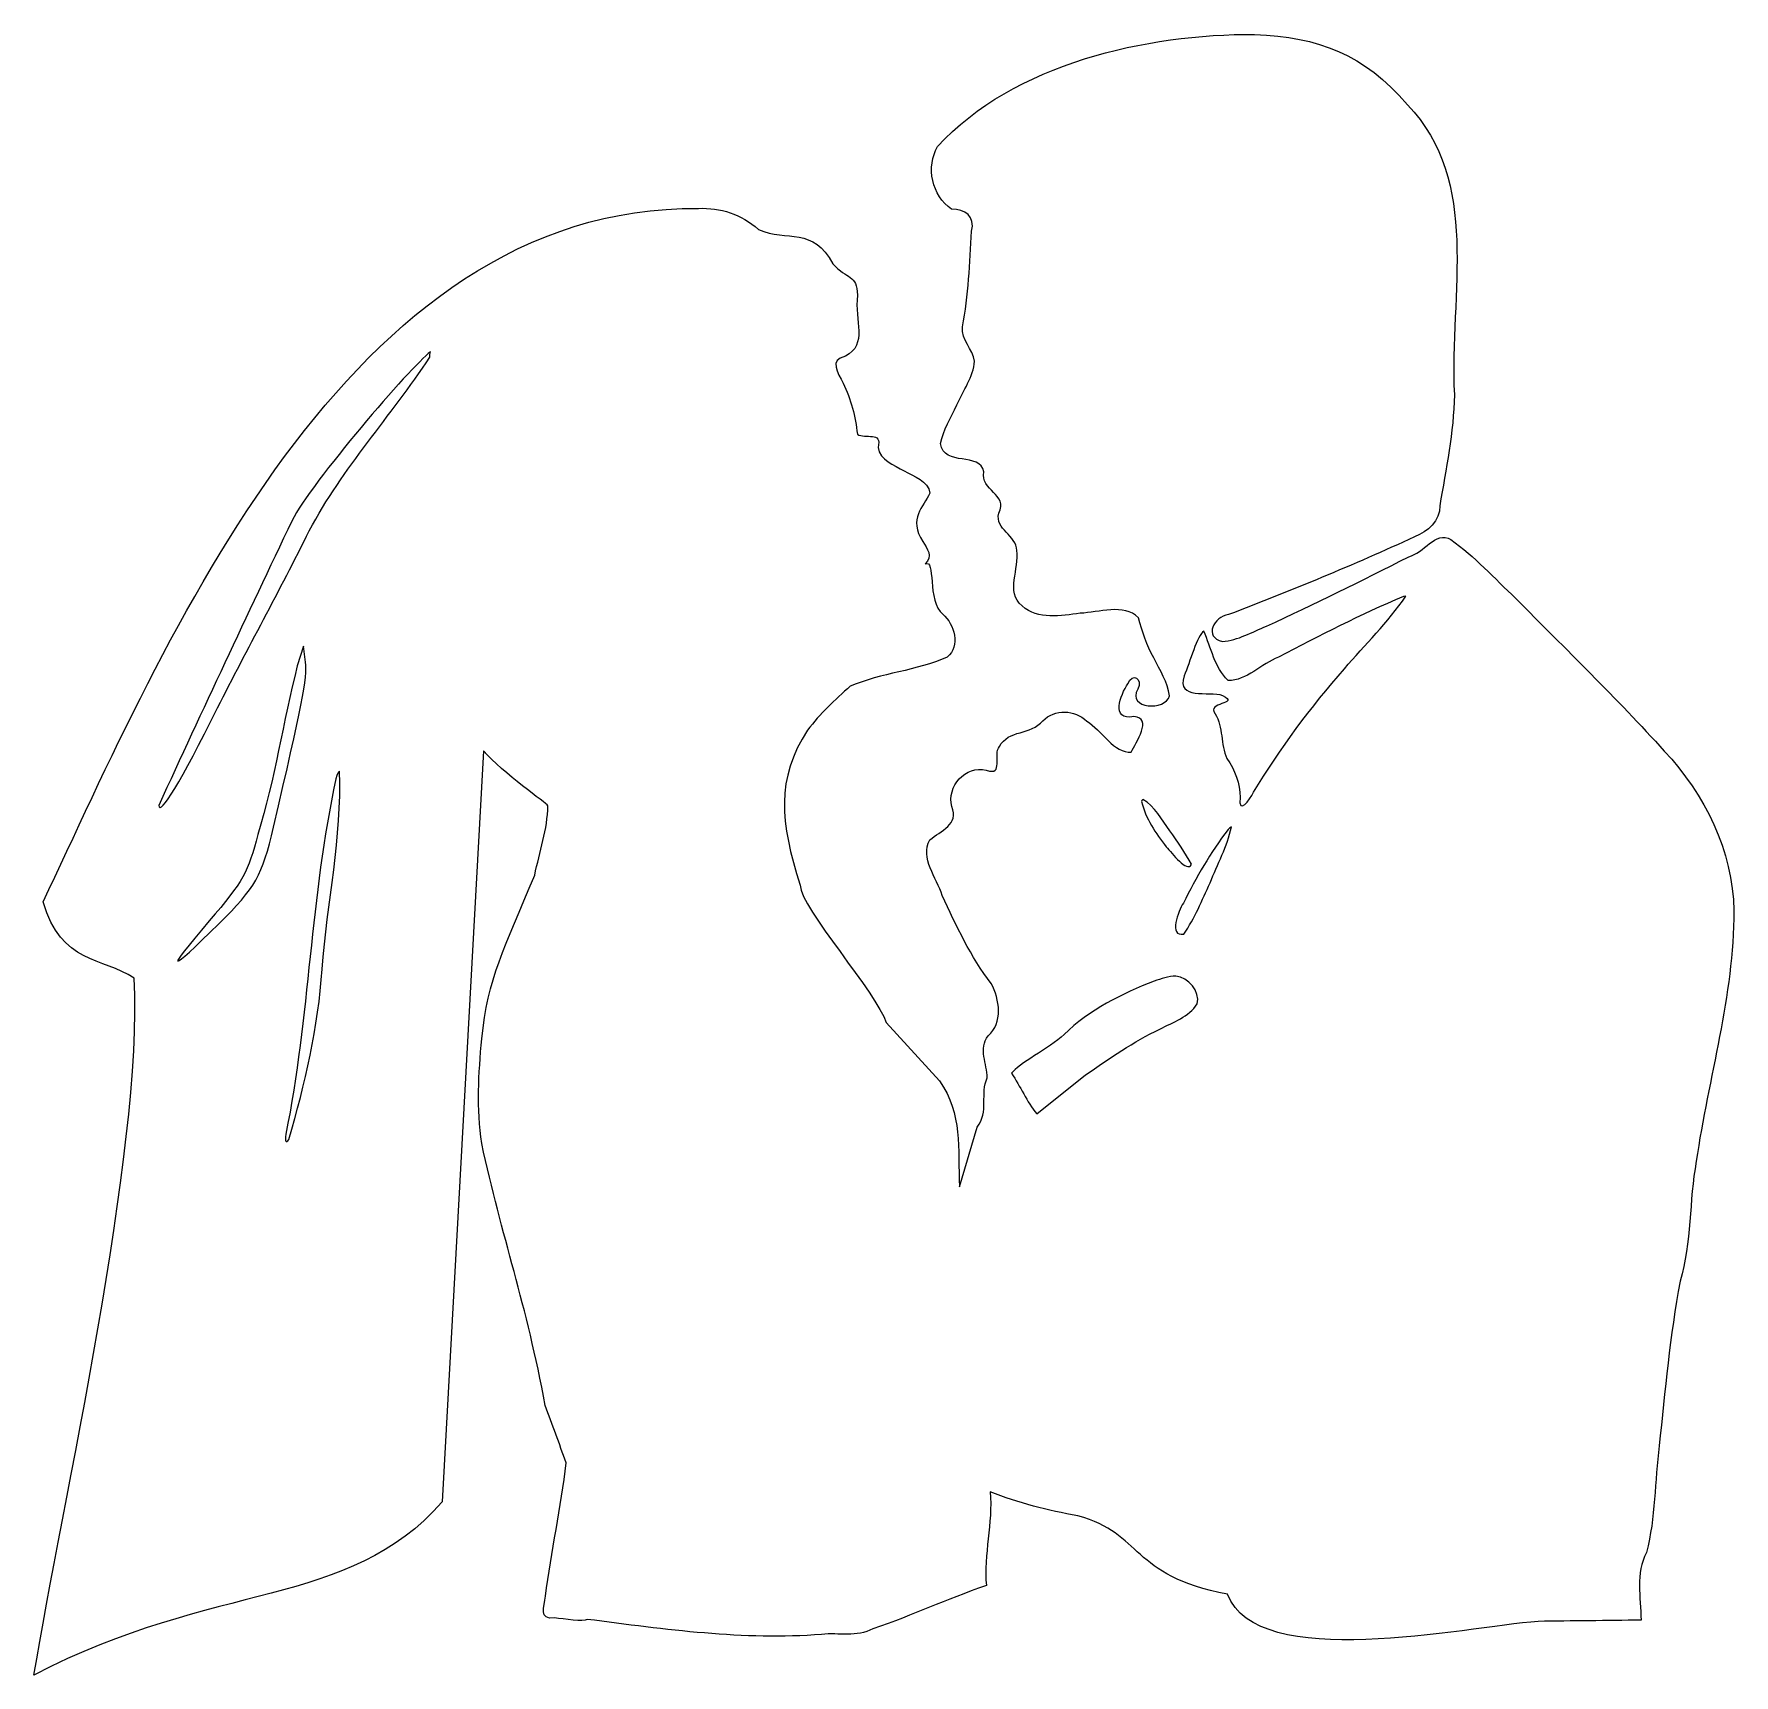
# Model space of a CAD drawing. Header units: centimetres. Extents: x -11.49 to -3.74, y -1.62 to 5.85.
import ezdxf

# ---------------------------------------------------------------- set-up
doc = ezdxf.new("R2010")
doc.units = ezdxf.units.CM
doc.header["$MEASUREMENT"] = 0
doc.layers.add('Layer 1', color=7, linetype='Continuous')

msp = doc.modelspace()

# ---------------------------------------------------------------- linework, layer by layer
at = {"layer": 'Layer 1'}
for points, knots in [([(-7.36898, 5.34081), (-7.42272, 5.24986), (-7.39561, 5.11392), (-7.30532, 5.05556), (-7.30532, 5.05556), (-7.24411, 5.05615), (-7.19696, 5.02208), (-7.21437, 4.95468), (-7.21437, 4.95468), (-7.22103, 4.80899), (-7.22932, 4.66254), (-7.25571, 4.51895), (-7.25571, 4.51895), (-7.26094, 4.45989), (-7.20983, 4.41764), (-7.20031, 4.36351), (-7.20031, 4.36351), (-7.20621, 4.29053), (-7.25201, 4.22882), (-7.28134, 4.16341), (-7.28134, 4.16341), (-7.30862, 4.1061), (-7.34297, 4.04969), (-7.35575, 3.9873), (-7.35575, 3.9873), (-7.33927, 3.88025), (-7.17519, 3.95059), (-7.15814, 3.85832), (-7.15814, 3.85832), (-7.17763, 3.77374), (-7.04493, 3.75722), (-7.09034, 3.67063), (-7.09034, 3.67063), (-7.10863, 3.59524), (-7.00894, 3.56997), (-7.00849, 3.5003), (-7.00849, 3.5003), (-6.99424, 3.41745), (-7.06089, 3.31213), (-6.98451, 3.24812), (-6.98451, 3.24812), (-6.91034, 3.18253), (-6.80781, 3.20322), (-6.7191, 3.21422), (-6.7191, 3.21422), (-6.63358, 3.21867), (-6.52274, 3.2597), (-6.45369, 3.19438), (-6.45369, 3.19438), (-6.43754, 3.13119), (-6.41714, 3.0682), (-6.38341, 3.01082), (-6.38341, 3.01082), (-6.35621, 2.9553), (-6.32084, 2.89985), (-6.3123, 2.83802), (-6.3123, 2.83802), (-6.32949, 2.76922), (-6.50774, 2.77706), (-6.457, 2.86944), (-6.457, 2.86944), (-6.43214, 2.91575), (-6.48239, 2.94586), (-6.50165, 2.89341), (-6.50165, 2.89341), (-6.53672, 2.84359), (-6.58258, 2.72418), (-6.47519, 2.74376), (-6.47519, 2.74376), (-6.38669, 2.73897), (-6.46656, 2.62537), (-6.48676, 2.5817), (-6.48676, 2.5817), (-6.5642, 2.57484), (-6.6223, 2.68207), (-6.68934, 2.72309), (-6.68934, 2.72309), (-6.74556, 2.7768), (-6.83368, 2.77794), (-6.89025, 2.72474), (-6.89025, 2.72474), (-6.94273, 2.65941), (-7.04745, 2.68425), (-7.08704, 2.60816), (-7.08704, 2.60816), (-7.11907, 2.56957), (-7.06371, 2.47208), (-7.1474, 2.49902), (-7.1474, 2.49902), (-7.2413, 2.52397), (-7.32821, 2.42397), (-7.30449, 2.33366), (-7.30449, 2.33366), (-7.26909, 2.25279), (-7.35567, 2.22326), (-7.40371, 2.18235), (-7.40371, 2.18235), (-7.45164, 2.09924), (-7.37142, 2.00899), (-7.34831, 1.92851), (-7.34831, 1.92851), (-7.28339, 1.7902), (-7.21836, 1.64933), (-7.12507, 1.5275), (-7.12507, 1.5275), (-7.08588, 1.45581), (-7.07044, 1.34922), (-7.1383, 1.28938), (-7.1383, 1.28938), (-7.1844, 1.23055), (-7.14248, 1.16323), (-7.14325, 1.09749), (-7.14325, 1.09749), (-7.1756, 1.02713), (-7.13473, 0.94347), (-7.18823, 0.87356), (-7.18823, 0.87356), (-7.18823, 0.87356), (-7.26894, 0.60229), (-7.26894, 0.60229), (-7.26894, 0.60229), (-7.27888, 0.77896), (-7.25264, 0.9289), (-7.36072, 1.08515), (-7.36072, 1.08515), (-7.36072, 1.08515), (-7.60297, 1.34974), (-7.60297, 1.34974), (-7.60297, 1.34974), (-7.64438, 1.47978), (-7.99211, 1.87325), (-7.99572, 1.97564), (-7.99572, 1.97564), (-8.0862, 2.26332), (-8.10672, 2.45989), (-7.96099, 2.68175), (-7.96099, 2.68175), (-7.90528, 2.75628), (-7.83615, 2.82125), (-7.76669, 2.88184), (-7.76669, 2.88184), (-7.62486, 2.94299), (-7.4662, 2.95213), (-7.32516, 3.01496), (-7.32516, 3.01496), (-7.26304, 3.06432), (-7.29263, 3.16485), (-7.34501, 3.21009), (-7.34501, 3.21009), (-7.42033, 3.26938), (-7.37442, 3.46717), (-7.42603, 3.43912), (-7.42603, 3.43912), (-7.38889, 3.4728), (-7.41586, 3.50955), (-7.43623, 3.54101), (-7.43623, 3.54101), (-7.50438, 3.64627), (-7.43208, 3.69845), (-7.40454, 3.76158), (-7.40454, 3.76158), (-7.40943, 3.81983), (-7.47906, 3.83681), (-7.52195, 3.86328), (-7.52195, 3.86328), (-7.56655, 3.88932), (-7.63189, 3.91224), (-7.64018, 3.96911), (-7.64018, 3.96911), (-7.62019, 4.04745), (-7.69846, 4.00537), (-7.73444, 4.0303), (-7.73444, 4.0303), (-7.74332, 4.10975), (-7.76244, 4.18999), (-7.79976, 4.26263), (-7.79976, 4.26263), (-7.82165, 4.31116), (-7.86637, 4.36778), (-7.78901, 4.385), (-7.78901, 4.385), (-7.68533, 4.44045), (-7.74931, 4.54501), (-7.73397, 4.66282), (-7.73397, 4.66282), (-7.73653, 4.7597), (-7.78113, 4.73539), (-7.84642, 4.8059), (-7.84642, 4.8059), (-7.9345, 4.97854), (-8.05501, 4.90444), (-8.18506, 4.96317), (-8.18506, 4.96317), (-8.26337, 5.03209), (-8.35903, 5.06306), (-8.45795, 5.05899), (-8.45795, 5.05899), (-10.06447, 5.07368), (-10.88466, 3.08204), (-11.44357, 1.89957), (-11.44357, 1.89957), (-11.3613, 1.61554), (-11.1736, 1.64784), (-11.0285, 1.55231), (-11.0285, 1.55231), (-10.98697, 0.76317), (-11.36023, -0.86071), (-11.48535, -1.62232), (-11.48535, -1.62232), (-10.65781, -1.19077), (-10.05224, -1.32392), (-9.62657, -0.83327), (-9.62657, -0.83327), (-9.62657, -0.83327), (-9.43769, 2.58749), (-9.43769, 2.58749), (-9.43769, 2.58749), (-9.34994, 2.48629), (-9.14975, 2.34918), (-9.14417, 2.33779), (-9.14417, 2.33779), (-9.14587, 2.23027), (-9.18222, 2.12641), (-9.20453, 2.02194), (-9.20453, 2.02194), (-9.34198, 1.68754), (-9.41952, 1.55123), (-9.44514, 1.27615), (-9.44514, 1.27615), (-9.46075, 1.11696), (-9.46904, 0.95854), (-9.44596, 0.79907), (-9.44596, 0.79907), (-9.3549, 0.3779), (-9.24007, 0.06212), (-9.15657, -0.39486), (-9.15657, -0.39486), (-9.12457, -0.48181), (-9.09267, -0.56836), (-9.06066, -0.65531), (-9.06066, -0.65531), (-9.08417, -0.86023), (-9.12996, -1.05889), (-9.15492, -1.26302), (-9.15492, -1.26302), (-9.16202, -1.31173), (-9.18736, -1.37267), (-9.11358, -1.36224), (-9.11358, -1.36224), (-9.0699, -1.367), (-8.9817, -1.38231), (-8.96558, -1.36886), (-8.96558, -1.36886), (-8.61006, -1.4153), (-8.24991, -1.46515), (-7.89732, -1.43748), (-7.89732, -1.43748), (-7.8183, -1.42817), (-7.73756, -1.45268), (-7.66416, -1.41185), (-7.66416, -1.41185), (-7.47182, -1.34637), (-7.33891, -1.28055), (-7.14657, -1.21507), (-7.14657, -1.21507), (-7.1609, -1.07258), (-7.1157, -0.93009), (-7.13003, -0.7876), (-7.13003, -0.7876), (-7.0017, -0.83956), (-6.86576, -0.87252), (-6.72985, -0.89757), (-6.72985, -0.89757), (-6.43023, -0.97789), (-6.49723, -1.16761), (-6.04772, -1.25476), (-6.04772, -1.25476), (-5.91521, -1.61106), (-4.97179, -1.40595), (-4.63385, -1.37795), (-4.63385, -1.37795), (-4.47733, -1.37597), (-4.32074, -1.37447), (-4.16422, -1.37216), (-4.16422, -1.37216), (-4.16662, -1.26946), (-4.18991, -1.15904), (-4.13941, -1.06376), (-4.13941, -1.06376), (-4.09845, -0.90525), (-4.1026, -0.73927), (-4.08154, -0.57759), (-4.08154, -0.57759), (-4.05554, -0.32727), (-4.03216, -0.07608), (-3.98645, 0.17151), (-3.98645, 0.17151), (-3.9345, 0.34933), (-3.94561, 0.53678), (-3.91286, 0.71804), (-3.91286, 0.71804), (-3.85805, 1.09893), (-3.74101, 1.47238), (-3.74171, 1.85989), (-3.74171, 1.85989), (-3.74599, 2.13186), (-3.87511, 2.39043), (-4.05838, 2.58666), (-4.05838, 2.58666), (-4.27557, 2.8267), (-4.50814, 3.0518), (-4.73555, 3.28202), (-4.73555, 3.28202), (-4.83182, 3.37331), (-4.9227, 3.47315), (-5.03073, 3.55074), (-5.03073, 3.55074), (-5.10178, 3.59138), (-5.15443, 3.48701), (-5.22255, 3.47219), (-5.22255, 3.47219), (-5.43632, 3.36224), (-5.6527, 3.25668), (-5.87078, 3.15552), (-5.87078, 3.15552), (-5.93641, 3.12951), (-6.00015, 3.09076), (-6.0717, 3.08606), (-6.0717, 3.08606), (-6.15755, 3.10555), (-6.11036, 3.20038), (-6.04359, 3.20843), (-6.04359, 3.20843), (-5.75725, 3.31709), (-5.47453, 3.43478), (-5.19609, 3.56231), (-5.19609, 3.56231), (-5.13663, 3.58747), (-5.07878, 3.63399), (-5.08116, 3.70453), (-5.08116, 3.70453), (-5.0534, 3.87169), (-5.01735, 4.03866), (-5.01502, 4.20889), (-5.01502, 4.20889), (-5.03766, 4.67824), (-4.89271, 5.17772), (-5.22834, 5.53098), (-5.22834, 5.53098), (-5.42939, 5.76299), (-5.63211, 5.83904), (-5.92535, 5.85179), (-5.92535, 5.85179), (-6.41463, 5.85332), (-7.02153, 5.72142), (-7.36898, 5.34081)], [0, 0, 0, 0, 0.0111111, 0.0111111, 0.0111111, 0.0111111, 0.0222222, 0.0222222, 0.0222222, 0.0222222, 0.0333333, 0.0333333, 0.0333333, 0.0333333, 0.0444444, 0.0444444, 0.0444444, 0.0444444, 0.0555556, 0.0555556, 0.0555556, 0.0555556, 0.0666667, 0.0666667, 0.0666667, 0.0666667, 0.0777778, 0.0777778, 0.0777778, 0.0777778, 0.0888889, 0.0888889, 0.0888889, 0.0888889, 0.1, 0.1, 0.1, 0.1, 0.1111111, 0.1111111, 0.1111111, 0.1111111, 0.1222222, 0.1222222, 0.1222222, 0.1222222, 0.1333333, 0.1333333, 0.1333333, 0.1333333, 0.1444444, 0.1444444, 0.1444444, 0.1444444, 0.1555556, 0.1555556, 0.1555556, 0.1555556, 0.1666667, 0.1666667, 0.1666667, 0.1666667, 0.1777778, 0.1777778, 0.1777778, 0.1777778, 0.1888889, 0.1888889, 0.1888889, 0.1888889, 0.2, 0.2, 0.2, 0.2, 0.2111111, 0.2111111, 0.2111111, 0.2111111, 0.2222222, 0.2222222, 0.2222222, 0.2222222, 0.2333333, 0.2333333, 0.2333333, 0.2333333, 0.2444444, 0.2444444, 0.2444444, 0.2444444, 0.2555556, 0.2555556, 0.2555556, 0.2555556, 0.2666667, 0.2666667, 0.2666667, 0.2666667, 0.2777778, 0.2777778, 0.2777778, 0.2777778, 0.2888889, 0.2888889, 0.2888889, 0.2888889, 0.3, 0.3, 0.3, 0.3, 0.3111111, 0.3111111, 0.3111111, 0.3111111, 0.3222222, 0.3222222, 0.3222222, 0.3222222, 0.3333333, 0.3333333, 0.3333333, 0.3333333, 0.3444444, 0.3444444, 0.3444444, 0.3444444, 0.3555556, 0.3555556, 0.3555556, 0.3555556, 0.3666667, 0.3666667, 0.3666667, 0.3666667, 0.3777778, 0.3777778, 0.3777778, 0.3777778, 0.3888889, 0.3888889, 0.3888889, 0.3888889, 0.4, 0.4, 0.4, 0.4, 0.4111111, 0.4111111, 0.4111111, 0.4111111, 0.4222222, 0.4222222, 0.4222222, 0.4222222, 0.4333333, 0.4333333, 0.4333333, 0.4333333, 0.4444444, 0.4444444, 0.4444444, 0.4444444, 0.4555556, 0.4555556, 0.4555556, 0.4555556, 0.4666667, 0.4666667, 0.4666667, 0.4666667, 0.4777778, 0.4777778, 0.4777778, 0.4777778, 0.4888889, 0.4888889, 0.4888889, 0.4888889, 0.5, 0.5, 0.5, 0.5, 0.5111111, 0.5111111, 0.5111111, 0.5111111, 0.5222222, 0.5222222, 0.5222222, 0.5222222, 0.5333333, 0.5333333, 0.5333333, 0.5333333, 0.5444444, 0.5444444, 0.5444444, 0.5444444, 0.5555556, 0.5555556, 0.5555556, 0.5555556, 0.5666667, 0.5666667, 0.5666667, 0.5666667, 0.5777778, 0.5777778, 0.5777778, 0.5777778, 0.5888889, 0.5888889, 0.5888889, 0.5888889, 0.6, 0.6, 0.6, 0.6, 0.6111111, 0.6111111, 0.6111111, 0.6111111, 0.6222222, 0.6222222, 0.6222222, 0.6222222, 0.6333333, 0.6333333, 0.6333333, 0.6333333, 0.6444444, 0.6444444, 0.6444444, 0.6444444, 0.6555556, 0.6555556, 0.6555556, 0.6555556, 0.6666667, 0.6666667, 0.6666667, 0.6666667, 0.6777778, 0.6777778, 0.6777778, 0.6777778, 0.6888889, 0.6888889, 0.6888889, 0.6888889, 0.7, 0.7, 0.7, 0.7, 0.7111111, 0.7111111, 0.7111111, 0.7111111, 0.7222222, 0.7222222, 0.7222222, 0.7222222, 0.7333333, 0.7333333, 0.7333333, 0.7333333, 0.7444444, 0.7444444, 0.7444444, 0.7444444, 0.7555556, 0.7555556, 0.7555556, 0.7555556, 0.7666667, 0.7666667, 0.7666667, 0.7666667, 0.7777778, 0.7777778, 0.7777778, 0.7777778, 0.7888889, 0.7888889, 0.7888889, 0.7888889, 0.8, 0.8, 0.8, 0.8, 0.8111111, 0.8111111, 0.8111111, 0.8111111, 0.8222222, 0.8222222, 0.8222222, 0.8222222, 0.8333333, 0.8333333, 0.8333333, 0.8333333, 0.8444444, 0.8444444, 0.8444444, 0.8444444, 0.8555556, 0.8555556, 0.8555556, 0.8555556, 0.8666667, 0.8666667, 0.8666667, 0.8666667, 0.8777778, 0.8777778, 0.8777778, 0.8777778, 0.8888889, 0.8888889, 0.8888889, 0.8888889, 0.9, 0.9, 0.9, 0.9, 0.9111111, 0.9111111, 0.9111111, 0.9111111, 0.9222222, 0.9222222, 0.9222222, 0.9222222, 0.9333333, 0.9333333, 0.9333333, 0.9333333, 0.9444444, 0.9444444, 0.9444444, 0.9444444, 0.9555556, 0.9555556, 0.9555556, 0.9555556, 0.9666667, 0.9666667, 0.9666667, 0.9666667, 0.9777778, 0.9777778, 0.9777778, 0.9777778, 1, 1, 1, 1]), ([(-9.67978, 4.40536), (-9.68114, 4.39687), (-9.68215, 4.38877), (-9.68226, 4.38055), (-9.68226, 4.38055), (-9.85995, 4.11086), (-10.07906, 3.8776), (-10.23144, 3.59043), (-10.23144, 3.59043), (-10.36529, 3.31845), (-10.51293, 3.0543), (-10.64899, 2.78345), (-10.64899, 2.78345), (-10.8171, 2.44688), (-10.91136, 2.29068), (-10.91688, 2.33862), (-10.91688, 2.33862), (-10.71868, 2.77288), (-10.51485, 3.20536), (-10.30999, 3.63673), (-10.30999, 3.63673), (-10.2242, 3.80886), (-9.767, 4.33968), (-9.67978, 4.40536)], [0, 0, 0, 0, 0.1428571, 0.1428571, 0.1428571, 0.1428571, 0.2857143, 0.2857143, 0.2857143, 0.2857143, 0.4285714, 0.4285714, 0.4285714, 0.4285714, 0.5714286, 0.5714286, 0.5714286, 0.5714286, 0.7142857, 0.7142857, 0.7142857, 0.7142857, 1, 1, 1, 1]), ([(-5.23578, 3.29194), (-5.31754, 3.17264), (-5.42292, 3.07166), (-5.51607, 2.96121), (-5.51607, 2.96121), (-5.67036, 2.7866), (-5.80773, 2.597), (-5.93031, 2.39897), (-5.93031, 2.39897), (-5.94585, 2.36442), (-6.0007, 2.29263), (-5.99067, 2.375), (-5.99067, 2.375), (-5.98979, 2.43938), (-6.01514, 2.50055), (-6.05103, 2.55276), (-6.05103, 2.55276), (-6.08201, 2.61773), (-6.06562, 2.6944), (-6.10477, 2.75699), (-6.10477, 2.75699), (-6.1498, 2.81201), (-5.98799, 2.7963), (-6.07087, 2.8405), (-6.07087, 2.8405), (-6.13207, 2.86097), (-6.28399, 2.81826), (-6.24533, 2.92897), (-6.24533, 2.92897), (-6.22039, 2.99084), (-6.18574, 3.11585), (-6.15603, 3.13319), (-6.15603, 3.13319), (-6.12306, 3.0573), (-6.10683, 2.96747), (-6.04607, 2.9083), (-6.04607, 2.9083), (-5.96284, 2.90646), (-5.89295, 2.98373), (-5.81621, 3.01496), (-5.81621, 3.01496), (-5.62893, 3.11145), (-5.44221, 3.20987), (-5.24736, 3.29029), (-5.24736, 3.29029), (-5.24736, 3.29029), (-5.23578, 3.29194), (-5.23578, 3.29194)], [0, 0, 0, 0, 0.0769231, 0.0769231, 0.0769231, 0.0769231, 0.1538462, 0.1538462, 0.1538462, 0.1538462, 0.2307692, 0.2307692, 0.2307692, 0.2307692, 0.3076923, 0.3076923, 0.3076923, 0.3076923, 0.3846154, 0.3846154, 0.3846154, 0.3846154, 0.4615385, 0.4615385, 0.4615385, 0.4615385, 0.5384615, 0.5384615, 0.5384615, 0.5384615, 0.6153846, 0.6153846, 0.6153846, 0.6153846, 0.6923077, 0.6923077, 0.6923077, 0.6923077, 0.7692308, 0.7692308, 0.7692308, 0.7692308, 0.8461538, 0.8461538, 0.8461538, 0.8461538, 1, 1, 1, 1]), ([(-10.2579, 3.06457), (-10.2579, 3.06457), (-10.24798, 2.99098), (-10.24798, 2.99098), (-10.24798, 2.99098), (-10.23893, 2.92719), (-10.26695, 2.78405), (-10.39433, 2.24022), (-10.39433, 2.24022), (-10.44649, 2.01751), (-10.47493, 1.96677), (-10.6432, 1.80035), (-10.6432, 1.80035), (-10.87693, 1.5692), (-10.89136, 1.57328), (-10.68702, 1.81276), (-10.68702, 1.81276), (-10.53257, 1.99378), (-10.50849, 2.03557), (-10.46626, 2.20715), (-10.46626, 2.20715), (-10.38781, 2.45864), (-10.35017, 2.71985), (-10.28601, 2.97444), (-10.28601, 2.97444), (-10.28601, 2.97444), (-10.2579, 3.06457), (-10.2579, 3.06457)], [0, 0, 0, 0, 0.125, 0.125, 0.125, 0.125, 0.25, 0.25, 0.25, 0.25, 0.375, 0.375, 0.375, 0.375, 0.5, 0.5, 0.5, 0.5, 0.625, 0.625, 0.625, 0.625, 0.75, 0.75, 0.75, 0.75, 1, 1, 1, 1]), ([(-10.09419, 2.49571), (-10.08068, 2.19621), (-10.15085, 1.89394), (-10.17274, 1.59365), (-10.17274, 1.59365), (-10.19037, 1.3302), (-10.25011, 1.06994), (-10.32488, 0.81726), (-10.32488, 0.81726), (-10.33871, 0.79938), (-10.34349, 0.80803), (-10.3381, 0.84124), (-10.3381, 0.84124), (-10.23024, 1.37593), (-10.22646, 1.92739), (-10.1099, 2.46016), (-10.1099, 2.46016), (-10.10302, 2.48295), (-10.09806, 2.49407), (-10.09419, 2.49571)], [0, 0, 0, 0, 0.1666667, 0.1666667, 0.1666667, 0.1666667, 0.3333333, 0.3333333, 0.3333333, 0.3333333, 0.5, 0.5, 0.5, 0.5, 0.6666667, 0.6666667, 0.6666667, 0.6666667, 1, 1, 1, 1]), ([(-6.43467, 2.36673), (-6.3778, 2.33734), (-6.35096, 2.27165), (-6.31065, 2.22369), (-6.31065, 2.22369), (-6.27582, 2.17425), (-6.24224, 2.12327), (-6.21226, 2.07073), (-6.21226, 2.07073), (-6.23337, 2.02855), (-6.30043, 2.12401), (-6.32719, 2.1501), (-6.32719, 2.1501), (-6.37487, 2.212), (-6.42178, 2.27999), (-6.43963, 2.35681), (-6.43963, 2.35681), (-6.43963, 2.35681), (-6.43798, 2.36177), (-6.43798, 2.36177), (-6.43798, 2.36177), (-6.43798, 2.36177), (-6.43467, 2.36673), (-6.43467, 2.36673)], [0, 0, 0, 0, 0.1428571, 0.1428571, 0.1428571, 0.1428571, 0.2857143, 0.2857143, 0.2857143, 0.2857143, 0.4285714, 0.4285714, 0.4285714, 0.4285714, 0.5714286, 0.5714286, 0.5714286, 0.5714286, 0.7142857, 0.7142857, 0.7142857, 0.7142857, 1, 1, 1, 1]), ([(-6.03036, 2.24105), (-6.0496, 2.15215), (-6.0945, 2.07077), (-6.12792, 1.98639), (-6.12792, 1.98639), (-6.16494, 1.90738), (-6.19672, 1.82433), (-6.24781, 1.75323), (-6.24781, 1.75323), (-6.31616, 1.73845), (-6.27367, 1.85926), (-6.24947, 1.89379), (-6.24947, 1.89379), (-6.19047, 2.01025), (-6.12613, 2.12532), (-6.04607, 2.22865), (-6.04607, 2.22865), (-6.04607, 2.22865), (-6.03863, 2.23526), (-6.03863, 2.23526), (-6.03863, 2.23526), (-6.03863, 2.23526), (-6.03036, 2.24105), (-6.03036, 2.24105)], [0, 0, 0, 0, 0.1428571, 0.1428571, 0.1428571, 0.1428571, 0.2857143, 0.2857143, 0.2857143, 0.2857143, 0.4285714, 0.4285714, 0.4285714, 0.4285714, 0.5714286, 0.5714286, 0.5714286, 0.5714286, 0.7142857, 0.7142857, 0.7142857, 0.7142857, 1, 1, 1, 1]), ([(-6.28337, 1.5614), (-6.22728, 1.55664), (-6.17158, 1.49118), (-6.18663, 1.43573), (-6.18663, 1.43573), (-6.22316, 1.37504), (-6.2966, 1.35241), (-6.35613, 1.31997), (-6.35613, 1.31997), (-6.47693, 1.26392), (-6.58551, 1.18619), (-6.69512, 1.11161), (-6.69512, 1.11161), (-6.69512, 1.11161), (-6.91671, 0.93467), (-6.91671, 0.93467), (-6.91671, 0.93467), (-6.96388, 0.98885), (-6.99127, 1.05948), (-7.03247, 1.11905), (-7.03247, 1.11905), (-7.00089, 1.16191), (-6.86267, 1.23162), (-6.79269, 1.29517), (-6.79269, 1.29517), (-6.67873, 1.40872), (-6.52956, 1.48064), (-6.38176, 1.53908), (-6.38176, 1.53908), (-6.34964, 1.54904), (-6.31743, 1.56129), (-6.28337, 1.5614)], [0, 0, 0, 0, 0.1111111, 0.1111111, 0.1111111, 0.1111111, 0.2222222, 0.2222222, 0.2222222, 0.2222222, 0.3333333, 0.3333333, 0.3333333, 0.3333333, 0.4444444, 0.4444444, 0.4444444, 0.4444444, 0.5555556, 0.5555556, 0.5555556, 0.5555556, 0.6666667, 0.6666667, 0.6666667, 0.6666667, 0.7777778, 0.7777778, 0.7777778, 0.7777778, 1, 1, 1, 1])]:
    msp.add_open_spline(points, degree=3, knots=knots, dxfattribs=at)

doc.saveas('drawing.dxf')
